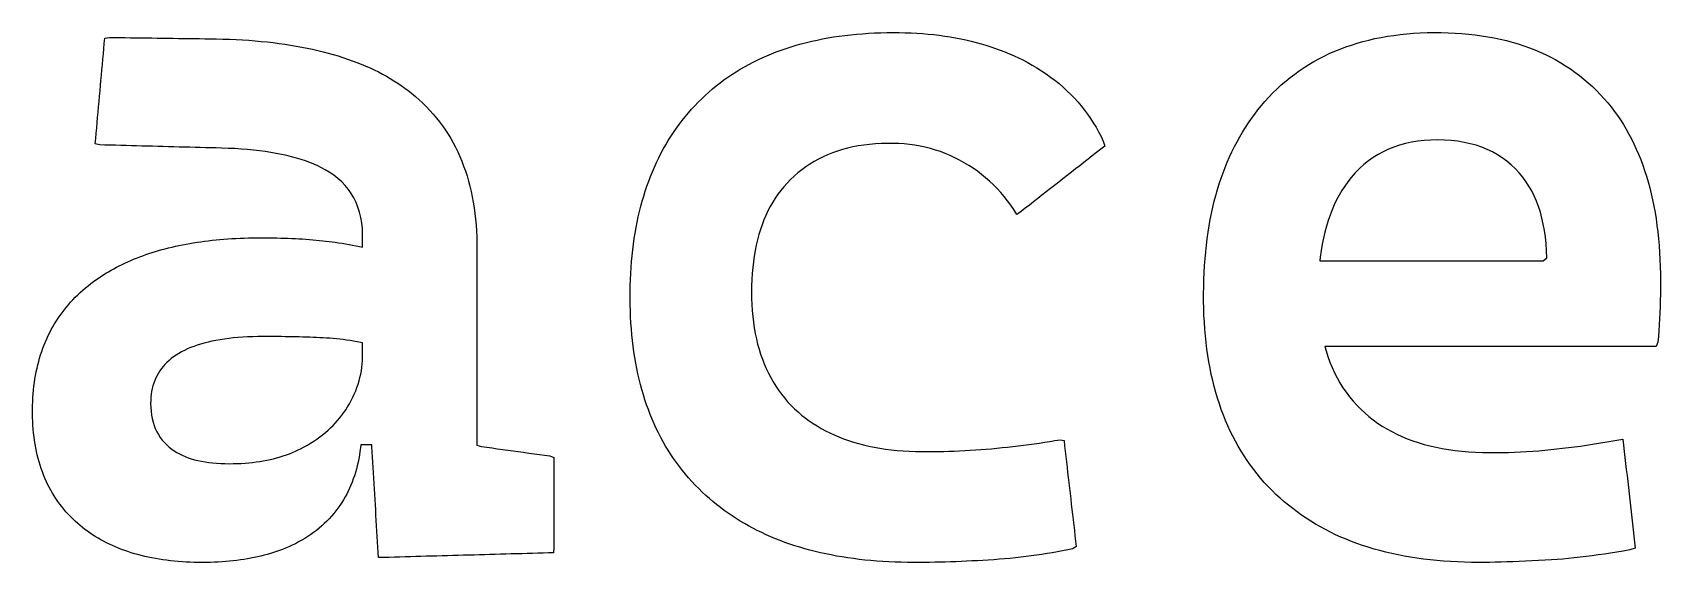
# Model space of a CAD drawing. Header units: millimetres. Extents: x 0 to 120, y 0 to 19.
# Drawn here: x 88.56 to 120, y 4.09 to 14.33 of the extents above; entities that cross this region are included whole.
import ezdxf

# ---------------------------------------------------------------- set-up
doc = ezdxf.new("R2010")
doc.units = ezdxf.units.MM
doc.layers.add('OUTLINE', color=7, linetype='Continuous')

msp = doc.modelspace()

# ---------------------------------------------------------------- linework, layer by layer
at = {"layer": 'OUTLINE'}
for points in [[(95.1204, 6.2344), (95.1142, 6.3367), (95.1124, 6.3658), (95.051, 6.3658), (94.983, 6.3658), (94.9151, 6.3658), (94.9001, 6.3658), (94.8938, 6.3078), (94.8844, 6.2365), (94.8735, 6.1663), (94.8612, 6.0972), (94.8474, 6.0294), (94.8321, 5.9627), (94.8154, 5.8971), (94.7971, 5.8327), (94.7775, 5.7695), (94.7563, 5.7074), (94.7337, 5.6465), (94.7096, 5.5868), (94.6841, 5.5282), (94.6571, 5.4708), (94.6286, 5.4146), (94.5987, 5.3595), (94.5673, 5.3055), (94.5344, 5.2528), (94.4981, 5.1982), (94.4593, 5.1435), (94.419, 5.0902), (94.3773, 5.0382), (94.3341, 4.9877), (94.2894, 4.9385), (94.2433, 4.8908), (94.1957, 4.8445), (94.1466, 4.7995), (94.0961, 4.756), (94.0441, 4.7138), (93.9906, 4.673), (93.9357, 4.6337), (93.8793, 4.5957), (93.8214, 4.5592), (93.762, 4.524), (93.7012, 4.4902), (93.639, 4.4579), (93.5752, 4.4269), (93.51, 4.3973), (93.4472, 4.3707), (93.3907, 4.3482), (93.3332, 4.3267), (93.2749, 4.3061), (93.2157, 4.2865), (93.1556, 4.2678), (93.0947, 4.2501), (93.0328, 4.2333), (92.9701, 4.2175), (92.9065, 4.2027), (92.8421, 4.1888), (92.7767, 4.1759), (92.7105, 4.1639), (92.6434, 4.1529), (92.5754, 4.1429), (92.5066, 4.1338), (92.4368, 4.1256), (92.3662, 4.1185), (92.2947, 4.1122), (92.2223, 4.107), (92.1491, 4.1027), (92.075, 4.0993), (92, 4.0969), (91.9241, 4.0955), (91.8473, 4.095), (91.766, 4.0955), (91.6857, 4.0971), (91.6064, 4.0997), (91.528, 4.1033), (91.4505, 4.108), (91.374, 4.1138), (91.2985, 4.1206), (91.224, 4.1284), (91.1504, 4.1373), (91.0777, 4.1472), (91.0061, 4.1581), (90.9354, 4.1701), (90.8656, 4.1832), (90.7968, 4.1973), (90.729, 4.2124), (90.6621, 4.2286), (90.5962, 4.2458), (90.5312, 4.264), (90.4672, 4.2833), (90.4042, 4.3037), (90.3421, 4.3251), (90.281, 4.3475), (90.2209, 4.371), (90.1617, 4.3955), (90.1035, 4.4211), (90.0462, 4.4477), (89.9899, 4.4753), (89.9346, 4.504), (89.8802, 4.5338), (89.8267, 4.5645), (89.7743, 4.5964), (89.7228, 4.6292), (89.6722, 4.6632), (89.6226, 4.6981), (89.574, 4.7341), (89.5264, 4.7712), (89.4797, 4.8092), (89.4339, 4.8484), (89.3864, 4.891), (89.3394, 4.9355), (89.2937, 4.9811), (89.2495, 5.0276), (89.2066, 5.0752), (89.1651, 5.1237), (89.125, 5.1733), (89.0862, 5.2239), (89.0488, 5.2755), (89.0129, 5.3282), (88.9783, 5.3818), (88.945, 5.4365), (88.9132, 5.4921), (88.8827, 5.5488), (88.8537, 5.6065), (88.826, 5.6653), (88.7997, 5.725), (88.7747, 5.7858), (88.7512, 5.8475), (88.729, 5.9103), (88.7082, 5.9741), (88.6888, 6.0389), (88.6708, 6.1048), (88.6542, 6.1716), (88.6389, 6.2395), (88.625, 6.3084), (88.6125, 6.3783), (88.6014, 6.4492), (88.5917, 6.5211), (88.5833, 6.594), (88.5763, 6.668), (88.5707, 6.7429), (88.5665, 6.8189), (88.5637, 6.8959), (88.5622, 6.974), (88.5622, 7.052), (88.5634, 7.1284), (88.566, 7.204), (88.5699, 7.2787), (88.575, 7.3526), (88.5815, 7.4256), (88.5894, 7.4977), (88.5985, 7.569), (88.6089, 7.6394), (88.6207, 7.709), (88.6338, 7.7777), (88.6481, 7.8456), (88.6638, 7.9126), (88.6808, 7.9787), (88.6991, 8.044), (88.7188, 8.1085), (88.7397, 8.172), (88.762, 8.2347), (88.7856, 8.2966), (88.8104, 8.3576), (88.8366, 8.4177), (88.8641, 8.477), (88.893, 8.5354), (88.9231, 8.593), (88.9546, 8.6497), (88.9873, 8.7055), (89.0214, 8.7605), (89.0568, 8.8147), (89.0935, 8.8679), (89.1315, 8.9204), (89.1708, 8.9719), (89.2115, 9.0226), (89.2534, 9.0725), (89.2967, 9.1215), (89.3413, 9.1696), (89.3872, 9.2169), (89.4344, 9.2633), (89.4829, 9.3088), (89.5327, 9.3535), (89.5839, 9.3974), (89.6363, 9.4403), (89.6901, 9.4825), (89.7401, 9.52), (89.7865, 9.5536), (89.8337, 9.5864), (89.8816, 9.6186), (89.9302, 9.6501), (89.9796, 9.6809), (90.0298, 9.7111), (90.0807, 9.7405), (90.1323, 9.7693), (90.1847, 9.7974), (90.2379, 9.8249), (90.2918, 9.8516), (90.3464, 9.8777), (90.4018, 9.9031), (90.4579, 9.9279), (90.5148, 9.9519), (90.5725, 9.9753), (90.6308, 9.998), (90.69, 10.02), (90.7499, 10.0414), (90.8105, 10.062), (90.8719, 10.082), (90.934, 10.1014), (90.9969, 10.12), (91.0606, 10.138), (91.125, 10.1553), (91.1901, 10.1719), (91.256, 10.1878), (91.3226, 10.2031), (91.39, 10.2177), (91.4581, 10.2316), (91.527, 10.2448), (91.5966, 10.2574), (91.667, 10.2692), (91.7381, 10.2804), (91.81, 10.291), (91.8827, 10.3008), (91.956, 10.31), (92.0302, 10.3185), (92.105, 10.3263), (92.1807, 10.3334), (92.257, 10.3399), (92.3342, 10.3457), (92.412, 10.3508), (92.4907, 10.3552), (92.57, 10.359), (92.6502, 10.3621), (92.731, 10.3645), (92.8127, 10.3662), (92.895, 10.3672), (92.9782, 10.3676), (93.0553, 10.3674), (93.1312, 10.3669), (93.2063, 10.3659), (93.2805, 10.3646), (93.3539, 10.3628), (93.4263, 10.3606), (93.4979, 10.3581), (93.5686, 10.3552), (93.6385, 10.3518), (93.7075, 10.3481), (93.7756, 10.344), (93.8429, 10.3395), (93.9092, 10.3345), (93.9748, 10.3292), (94.0394, 10.3235), (94.1032, 10.3174), (94.1661, 10.3109), (94.2281, 10.304), (94.2893, 10.2968), (94.3496, 10.2891), (94.409, 10.281), (94.4703, 10.2721), (94.5391, 10.2615), (94.6076, 10.2503), (94.6757, 10.2384), (94.7435, 10.226), (94.811, 10.2129), (94.8782, 10.1993), (94.937, 10.1867), (94.937, 10.2226), (94.937, 10.3251), (94.9365, 10.4332), (94.9309, 10.5465), (94.9191, 10.6556), (94.901, 10.7605), (94.8767, 10.8612), (94.8462, 10.9577), (94.8094, 11.0499), (94.7665, 11.1379), (94.7173, 11.2217), (94.6619, 11.3013), (94.6003, 11.3767), (94.5324, 11.4478), (94.4583, 11.5148), (94.378, 11.5775), (94.2915, 11.636), (94.2154, 11.6812), (94.1454, 11.7187), (94.0721, 11.7546), (93.9957, 11.7886), (93.9161, 11.821), (93.8333, 11.8515), (93.7473, 11.8803), (93.6581, 11.9074), (93.5656, 11.9327), (93.47, 11.9562), (93.3712, 11.978), (93.2692, 11.998), (93.164, 12.0163), (93.0555, 12.0328), (92.9439, 12.0475), (92.8291, 12.0605), (92.7111, 12.0718), (92.5898, 12.0813), (92.4654, 12.089), (92.3378, 12.095), (92.2119, 12.0991), (92.1095, 12.1018), (92.007, 12.1045), (91.9045, 12.1072), (91.8021, 12.1099), (91.6996, 12.1127), (91.5971, 12.1154), (91.4947, 12.1181), (91.3922, 12.1208), (91.2897, 12.1235), (91.1873, 12.1263), (91.0848, 12.129), (90.9824, 12.1317), (90.8799, 12.1344), (90.7774, 12.1371), (90.675, 12.1399), (90.5725, 12.1426), (90.47, 12.1453), (90.3676, 12.148), (90.2651, 12.1507), (90.1626, 12.1534), (90.0602, 12.1562), (89.9577, 12.1589), (89.8553, 12.1616), (89.7738, 12.183), (89.7829, 12.2851), (89.792, 12.3872), (89.8012, 12.4892), (89.8103, 12.5913), (89.8195, 12.6934), (89.8286, 12.7955), (89.8378, 12.8976), (89.8469, 12.9997), (89.8561, 13.1018), (89.8652, 13.2039), (89.8743, 13.306), (89.8835, 13.4081), (89.8926, 13.5102), (89.9018, 13.6122), (89.9109, 13.7143), (89.9201, 13.8164), (89.9292, 13.9185), (89.9384, 14.0206), (89.9475, 14.1227), (89.9566, 14.2248), (90.0459, 14.2381), (90.1484, 14.2367), (90.2508, 14.2354), (90.3533, 14.234), (90.4558, 14.2326), (90.5583, 14.2312), (90.6608, 14.2299), (90.7633, 14.2285), (90.8658, 14.2271), (90.9683, 14.2257), (91.0708, 14.2244), (91.1733, 14.223), (91.2757, 14.2216), (91.3782, 14.2202), (91.4807, 14.2189), (91.5832, 14.2175), (91.6857, 14.2161), (91.7882, 14.2147), (91.8907, 14.2133), (91.9932, 14.212), (92.11, 14.2102), (92.2389, 14.207), (92.3662, 14.2026), (92.4918, 14.197), (92.6157, 14.19), (92.7378, 14.1819), (92.8583, 14.1725), (92.9771, 14.1618), (93.0942, 14.1499), (93.2095, 14.1367), (93.3232, 14.1223), (93.4352, 14.1066), (93.5455, 14.0897), (93.6541, 14.0715), (93.761, 14.052), (93.8662, 14.0314), (93.9697, 14.0094), (94.0715, 13.9862), (94.1716, 13.9618), (94.27, 13.9361), (94.3667, 13.9091), (94.4617, 13.8809), (94.555, 13.8514), (94.6466, 13.8207), (94.7365, 13.7887), (94.8247, 13.7555), (94.9113, 13.7211), (94.9961, 13.6853), (95.0792, 13.6483), (95.1606, 13.6101), (95.2403, 13.5706), (95.3184, 13.5299), (95.3947, 13.4879), (95.4693, 13.4447), (95.5423, 13.4002), (95.6135, 13.3544), (95.683, 13.3074), (95.7509, 13.2591), (95.817, 13.2096), (95.8815, 13.1589), (95.9565, 13.0965), (96.0301, 13.0316), (96.1014, 12.9649), (96.1703, 12.8964), (96.2369, 12.8262), (96.3011, 12.7542), (96.363, 12.6804), (96.4225, 12.6049), (96.4796, 12.5277), (96.5344, 12.4487), (96.5868, 12.3679), (96.6369, 12.2854), (96.6846, 12.2011), (96.7299, 12.1151), (96.7729, 12.0273), (96.8135, 11.9377), (96.8517, 11.8464), (96.8876, 11.7533), (96.9212, 11.6585), (96.9523, 11.5619), (96.9811, 11.4636), (97.0076, 11.3635), (97.0317, 11.2616), (97.0534, 11.158), (97.0728, 11.0526), (97.0898, 10.9455), (97.1044, 10.8366), (97.1167, 10.726), (97.1267, 10.6136), (97.1342, 10.4994), (97.1394, 10.3835), (97.1423, 10.2658), (97.1429, 10.1515), (97.1429, 10.049), (97.1429, 9.9465), (97.1429, 9.844), (97.1429, 9.7415), (97.1429, 9.639), (97.1429, 9.5365), (97.1429, 9.434), (97.1429, 9.3315), (97.1429, 9.229), (97.1429, 9.1265), (97.1429, 9.024), (97.1429, 8.9215), (97.1429, 8.819), (97.1429, 8.7165), (97.1429, 8.614), (97.1429, 8.5115), (97.1429, 8.409), (97.1429, 8.3065), (97.1429, 8.204), (97.1429, 8.1015), (97.1429, 7.999), (97.1429, 7.8965), (97.1429, 7.794), (97.1429, 7.6915), (97.1429, 7.589), (97.1429, 7.4865), (97.1429, 7.384), (97.1429, 7.2815), (97.1429, 7.179), (97.1429, 7.0765), (97.1429, 6.974), (97.1429, 6.8715), (97.1429, 6.769), (97.1429, 6.6665), (97.1429, 6.564), (97.1429, 6.4615), (97.1429, 6.359), (97.2327, 6.3349), (97.3343, 6.3209), (97.4358, 6.3069), (97.5374, 6.293), (97.6389, 6.279), (97.7404, 6.2651), (97.842, 6.2511), (97.9435, 6.2371), (98.0451, 6.2232), (98.1466, 6.2092), (98.2482, 6.1952), (98.3497, 6.1813), (98.4512, 6.1673), (98.5528, 6.1533), (98.6318, 6.1197), (98.6318, 6.0172), (98.6318, 5.9147), (98.6318, 5.8122), (98.6318, 5.7097), (98.6318, 5.6072), (98.6318, 5.5047), (98.6318, 5.4022), (98.6318, 5.2997), (98.6318, 5.1972), (98.6318, 5.0947), (98.6318, 4.9922), (98.6318, 4.8897), (98.6318, 4.7872), (98.6318, 4.6847), (98.6318, 4.5822), (98.6318, 4.4797), (98.6318, 4.3772), (98.6253, 4.281), (98.5229, 4.2781), (98.4204, 4.2753), (98.3179, 4.2725), (98.2155, 4.2697), (98.113, 4.2669), (98.0106, 4.2641), (97.9081, 4.2613), (97.8056, 4.2585), (97.7032, 4.2557), (97.6007, 4.2528), (97.4983, 4.25), (97.3958, 4.2472), (97.2933, 4.2444), (97.1909, 4.2416), (97.0884, 4.2388), (96.986, 4.236), (96.8835, 4.2332), (96.781, 4.2303), (96.6786, 4.2275), (96.5761, 4.2247), (96.4737, 4.2219), (96.3712, 4.2191), (96.2687, 4.2163), (96.1663, 4.2135), (96.0638, 4.2107), (95.9613, 4.2079), (95.8589, 4.205), (95.7564, 4.2022), (95.654, 4.1994), (95.5515, 4.1966), (95.449, 4.1938), (95.3466, 4.191), (95.2441, 4.1882), (95.2379, 4.2905), (95.2317, 4.3928), (95.2256, 4.4951), (95.2194, 4.5974), (95.2132, 4.6997), (95.207, 4.802), (95.2008, 4.9044), (95.1946, 5.0067), (95.1884, 5.109), (95.1822, 5.2113), (95.1761, 5.3136), (95.1699, 5.4159), (95.1637, 5.5182), (95.1575, 5.6205), (95.1513, 5.7229), (95.1451, 5.8252), (95.1389, 5.9275), (95.1327, 6.0298), (95.1266, 6.1321)], [(105.7841, 4.0959), (105.6838, 4.0952), (105.584, 4.095), (105.4611, 4.0957), (105.3395, 4.0979), (105.2193, 4.1016), (105.1004, 4.1067), (104.9828, 4.1134), (104.8666, 4.1214), (104.7517, 4.131), (104.6381, 4.142), (104.5258, 4.1545), (104.4148, 4.1685), (104.3052, 4.1839), (104.1969, 4.2008), (104.0899, 4.2191), (103.9843, 4.239), (103.8799, 4.2603), (103.7769, 4.2831), (103.6753, 4.3073), (103.5749, 4.333), (103.4759, 4.3602), (103.3782, 4.3889), (103.2818, 4.419), (103.1867, 4.4506), (103.093, 4.4836), (103.0006, 4.5181), (102.9095, 4.5541), (102.8198, 4.5916), (102.7313, 4.6305), (102.6442, 4.671), (102.5585, 4.7128), (102.474, 4.7562), (102.3909, 4.801), (102.3091, 4.8473), (102.2286, 4.895), (102.1494, 4.9442), (102.0716, 4.9949), (101.9951, 5.0471), (101.9199, 5.1007), (101.8461, 5.1558), (101.7735, 5.2124), (101.7023, 5.2704), (101.6324, 5.3299), (101.5639, 5.3909), (101.4953, 5.4547), (101.4269, 5.5211), (101.3603, 5.589), (101.2954, 5.6582), (101.2323, 5.7288), (101.1708, 5.8009), (101.1111, 5.8743), (101.0531, 5.9491), (100.9968, 6.0253), (100.9422, 6.1029), (100.8893, 6.1819), (100.8382, 6.2623), (100.7888, 6.344), (100.7411, 6.4272), (100.6951, 6.5118), (100.6508, 6.5977), (100.6082, 6.6851), (100.5674, 6.7738), (100.5283, 6.8639), (100.4909, 6.9555), (100.4552, 7.0484), (100.4212, 7.1427), (100.389, 7.2384), (100.3585, 7.3355), (100.3296, 7.434), (100.3026, 7.5339), (100.2772, 7.6352), (100.2535, 7.7378), (100.2316, 7.8419), (100.2114, 7.9473), (100.1929, 8.0542), (100.1761, 8.1624), (100.161, 8.2721), (100.1477, 8.3831), (100.136, 8.4955), (100.1261, 8.6093), (100.1179, 8.7246), (100.1114, 8.8412), (100.1067, 8.9592), (100.1036, 9.0785), (100.1023, 9.1993), (100.1027, 9.3206), (100.1047, 9.4405), (100.1085, 9.559), (100.1139, 9.6762), (100.1209, 9.7921), (100.1296, 9.9065), (100.14, 10.0196), (100.1521, 10.1314), (100.1658, 10.2418), (100.1812, 10.3508), (100.1983, 10.4584), (100.217, 10.5647), (100.2374, 10.6696), (100.2595, 10.7732), (100.2833, 10.8754), (100.3087, 10.9762), (100.3357, 11.0757), (100.3645, 11.1738), (100.3949, 11.2705), (100.427, 11.3659), (100.4607, 11.4599), (100.4962, 11.5526), (100.5333, 11.6439), (100.572, 11.7338), (100.6124, 11.8224), (100.6545, 11.9096), (100.6983, 11.9954), (100.7437, 12.0799), (100.7908, 12.163), (100.8396, 12.2448), (100.89, 12.3252), (100.9422, 12.4042), (100.9959, 12.4819), (101.0514, 12.5582), (101.1085, 12.6331), (101.1673, 12.7067), (101.2277, 12.7789), (101.2898, 12.8497), (101.3536, 12.9192), (101.4191, 12.9873), (101.4857, 13.0535), (101.5536, 13.118), (101.623, 13.1808), (101.6938, 13.242), (101.766, 13.3015), (101.8397, 13.3593), (101.9147, 13.4155), (101.9912, 13.4699), (102.069, 13.5228), (102.1483, 13.5739), (102.229, 13.6234), (102.3111, 13.6712), (102.3947, 13.7173), (102.4796, 13.7618), (102.566, 13.8046), (102.6537, 13.8457), (102.7429, 13.8852), (102.8335, 13.923), (102.9255, 13.9591), (103.0189, 13.9936), (103.1138, 14.0264), (103.21, 14.0575), (103.3077, 14.0869), (103.4068, 14.1147), (103.5073, 14.1408), (103.6092, 14.1653), (103.7125, 14.188), (103.8172, 14.2091), (103.9234, 14.2286), (104.0309, 14.2464), (104.1399, 14.2624), (104.2503, 14.2769), (104.3621, 14.2896), (104.4753, 14.3007), (104.59, 14.3102), (104.706, 14.3179), (104.8235, 14.324), (104.9424, 14.3284), (105.0626, 14.3312), (105.1843, 14.3322), (105.3009, 14.3316), (105.4152, 14.3293), (105.5283, 14.3253), (105.64, 14.3195), (105.7504, 14.312), (105.8596, 14.3028), (105.9674, 14.2919), (106.0739, 14.2793), (106.1792, 14.2649), (106.2831, 14.2489), (106.3857, 14.2311), (106.4871, 14.2116), (106.5871, 14.1904), (106.6858, 14.1675), (106.7833, 14.1428), (106.8794, 14.1164), (106.9743, 14.0884), (107.0678, 14.0586), (107.1601, 14.027), (107.251, 13.9938), (107.3406, 13.9588), (107.429, 13.9222), (107.516, 13.8838), (107.6018, 13.8437), (107.6862, 13.8019), (107.7699, 13.758), (107.8656, 13.7048), (107.9587, 13.6497), (108.0493, 13.5926), (108.1373, 13.5335), (108.2228, 13.4725), (108.3056, 13.4096), (108.3859, 13.3447), (108.4636, 13.2778), (108.5388, 13.209), (108.6114, 13.1383), (108.6814, 13.0656), (108.7489, 12.9909), (108.8138, 12.9143), (108.8761, 12.8357), (108.9358, 12.7552), (108.993, 12.6728), (109.0476, 12.5883), (109.0997, 12.502), (109.1492, 12.4136), (109.1961, 12.3234), (109.2404, 12.2312), (109.2717, 12.1397), (109.1907, 12.0764), (109.1097, 12.0131), (109.0286, 11.9498), (108.9476, 11.8866), (108.8666, 11.8233), (108.7856, 11.76), (108.7046, 11.6967), (108.6236, 11.6334), (108.5426, 11.5701), (108.4616, 11.5068), (108.3805, 11.4435), (108.2995, 11.3802), (108.2185, 11.3169), (108.1375, 11.2536), (108.0565, 11.1903), (107.9755, 11.127), (107.8945, 11.0637), (107.8135, 11.0004), (107.7324, 10.9371), (107.6514, 10.8738), (107.5719, 10.8202), (107.5137, 10.9106), (107.4532, 10.998), (107.3905, 11.0824), (107.3257, 11.164), (107.2586, 11.2426), (107.1893, 11.3183), (107.1178, 11.391), (107.0441, 11.4608), (106.9681, 11.5277), (106.89, 11.5917), (106.8097, 11.6527), (106.7271, 11.7108), (106.6423, 11.7659), (106.5554, 11.8182), (106.4658, 11.8677), (106.3747, 11.9138), (106.2823, 11.9564), (106.1887, 11.9955), (106.0938, 12.031), (105.9977, 12.063), (105.9003, 12.0915), (105.8017, 12.1164), (105.7019, 12.1377), (105.6008, 12.1555), (105.4985, 12.1698), (105.395, 12.1805), (105.2902, 12.1877), (105.1841, 12.1913), (105.0713, 12.1914), (104.9538, 12.1882), (104.8389, 12.1816), (104.7265, 12.1716), (104.6165, 12.1584), (104.5091, 12.1418), (104.4042, 12.1218), (104.3018, 12.0985), (104.2019, 12.0719), (104.1045, 12.0419), (104.0096, 12.0086), (103.9172, 11.9719), (103.8273, 11.932), (103.7399, 11.8886), (103.655, 11.842), (103.5726, 11.792), (103.4928, 11.7386), (103.4154, 11.6819), (103.3405, 11.6219), (103.2682, 11.5585), (103.1983, 11.4918), (103.1323, 11.4232), (103.0713, 11.3542), (103.0132, 11.2827), (102.9579, 11.2087), (102.9054, 11.1321), (102.8558, 11.053), (102.8091, 10.9713), (102.7651, 10.8871), (102.7241, 10.8003), (102.6858, 10.711), (102.6505, 10.6191), (102.6179, 10.5247), (102.5882, 10.4278), (102.5614, 10.3283), (102.5374, 10.2263), (102.5162, 10.1217), (102.4979, 10.0146), (102.4824, 9.9049), (102.4698, 9.7927), (102.46, 9.6779), (102.453, 9.5606), (102.4489, 9.4408), (102.4477, 9.3185), (102.4493, 9.1974), (102.4537, 9.0788), (102.461, 8.9625), (102.4712, 8.8485), (102.4843, 8.737), (102.5002, 8.6277), (102.519, 8.5209), (102.5406, 8.4164), (102.5651, 8.3142), (102.5925, 8.2144), (102.6228, 8.117), (102.6559, 8.0219), (102.6918, 7.9292), (102.7307, 7.8388), (102.7724, 7.7508), (102.8169, 7.6652), (102.8643, 7.5819), (102.9146, 7.501), (102.9678, 7.4224), (103.0238, 7.3462), (103.0827, 7.2724), (103.1445, 7.2009), (103.2091, 7.1318), (103.2765, 7.065), (103.3453, 7.002), (103.4143, 6.9432), (103.4854, 6.8869), (103.5588, 6.8328), (103.6343, 6.7811), (103.7121, 6.7317), (103.7921, 6.6847), (103.8744, 6.64), (103.9588, 6.5977), (104.0455, 6.5577), (104.1343, 6.52), (104.2254, 6.4847), (104.3187, 6.4517), (104.4143, 6.4211), (104.512, 6.3928), (104.612, 6.3668), (104.7141, 6.3432), (104.8185, 6.3219), (104.9251, 6.303), (105.034, 6.2863), (105.145, 6.2721), (105.2583, 6.2602), (105.3737, 6.2506), (105.4914, 6.2433), (105.6113, 6.2384), (105.7335, 6.2359), (105.8489, 6.2355), (105.9519, 6.2362), (106.0548, 6.2376), (106.1576, 6.2398), (106.2604, 6.2427), (106.3631, 6.2464), (106.4658, 6.2508), (106.5685, 6.256), (106.671, 6.2619), (106.7736, 6.2686), (106.876, 6.276), (106.9784, 6.2842), (107.0808, 6.2931), (107.1836, 6.3028), (107.2877, 6.3133), (107.3914, 6.3243), (107.4947, 6.3359), (107.5977, 6.3481), (107.7002, 6.3608), (107.8024, 6.374), (107.9042, 6.3879), (108.0055, 6.4022), (108.1065, 6.4172), (108.2071, 6.4327), (108.3073, 6.4487), (108.4071, 6.4653), (108.4817, 6.4486), (108.4935, 6.3465), (108.5052, 6.2443), (108.5169, 6.1422), (108.5287, 6.0401), (108.5404, 5.9379), (108.5522, 5.8358), (108.5639, 5.7337), (108.5757, 5.6315), (108.5874, 5.5294), (108.5992, 5.4273), (108.6109, 5.3251), (108.6227, 5.223), (108.6344, 5.1209), (108.6462, 5.0187), (108.6579, 4.9166), (108.6696, 4.8145), (108.6814, 4.7123), (108.6931, 4.6102), (108.7049, 4.5081), (108.7166, 4.4059), (108.6527, 4.3593), (108.5541, 4.3387), (108.455, 4.319), (108.3554, 4.3002), (108.2554, 4.2824), (108.1549, 4.2655), (108.0539, 4.2496), (107.9524, 4.2346), (107.8505, 4.2205), (107.7481, 4.2074), (107.6453, 4.1953), (107.542, 4.184), (107.4382, 4.1737), (107.3339, 4.1644), (107.2292, 4.156), (107.1239, 4.1485), (107.0184, 4.1416), (106.9134, 4.1352), (106.8087, 4.1293), (106.7045, 4.1238), (106.6006, 4.1188), (106.4972, 4.1143), (106.3941, 4.1102), (106.2915, 4.1067), (106.1892, 4.1036), (106.0873, 4.1009), (105.9859, 4.0988), (105.8848, 4.0971)], [(113.566, 8.2644), (113.521, 8.2644), (113.544, 8.1815), (113.5794, 8.0707), (113.6184, 7.963), (113.6611, 7.8584), (113.7076, 7.7569), (113.7577, 7.6585), (113.8115, 7.5632), (113.869, 7.4709), (113.9302, 7.3817), (113.9951, 7.2956), (114.0637, 7.2126), (114.136, 7.1327), (114.212, 7.0558), (114.2904, 6.9832), (114.37, 6.9153), (114.4525, 6.8506), (114.5378, 6.789), (114.6261, 6.7306), (114.7172, 6.6753), (114.8111, 6.6232), (114.908, 6.5742), (115.0077, 6.5283), (115.1102, 6.4856), (115.2157, 6.4461), (115.324, 6.4097), (115.4352, 6.3764), (115.5492, 6.3463), (115.6662, 6.3193), (115.786, 6.2955), (115.9086, 6.2748), (116.0342, 6.2573), (116.1626, 6.2429), (116.2939, 6.2317), (116.428, 6.2236), (116.565, 6.2187), (116.7049, 6.2169), (116.8258, 6.2174), (116.9447, 6.219), (117.0632, 6.2219), (117.1813, 6.2259), (117.2991, 6.2311), (117.4164, 6.2375), (117.5334, 6.2451), (117.65, 6.2538), (117.7662, 6.2637), (117.882, 6.2748), (117.9973, 6.2871), (118.1117, 6.3002), (118.2264, 6.3141), (118.3415, 6.3289), (118.457, 6.3446), (118.5729, 6.3611), (118.6892, 6.3785), (118.8059, 6.3967), (118.9229, 6.4157), (119.0404, 6.4356), (119.1582, 6.4564), (119.2743, 6.4752), (119.2876, 6.3584), (119.3009, 6.2416), (119.3143, 6.1248), (119.3276, 6.0079), (119.3409, 5.8911), (119.3542, 5.7743), (119.3675, 5.6575), (119.3809, 5.5406), (119.3942, 5.4238), (119.4075, 5.307), (119.4208, 5.1902), (119.4341, 5.0733), (119.4474, 4.9565), (119.4608, 4.8397), (119.4741, 4.7229), (119.4874, 4.606), (119.5007, 4.4892), (119.514, 4.3724), (119.4079, 4.336), (119.2829, 4.3143), (119.1594, 4.2938), (119.0373, 4.2744), (118.9166, 4.2562), (118.7974, 4.2392), (118.6797, 4.2233), (118.5634, 4.2086), (118.4485, 4.1951), (118.335, 4.1828), (118.223, 4.1716), (118.1125, 4.1616), (118.0034, 4.1528), (117.8957, 4.1451), (117.7767, 4.1377), (117.6464, 4.1303), (117.5189, 4.1236), (117.394, 4.1176), (117.2718, 4.1123), (117.1522, 4.1077), (117.0354, 4.1038), (116.9212, 4.1006), (116.8097, 4.0982), (116.701, 4.0964), (116.5948, 4.0953), (116.4914, 4.095), (116.3517, 4.096), (116.2138, 4.0991), (116.0777, 4.1041), (115.9433, 4.1112), (115.8107, 4.1204), (115.6798, 4.1315), (115.5507, 4.1447), (115.4234, 4.1599), (115.2979, 4.1772), (115.1741, 4.1965), (115.0521, 4.2178), (114.9318, 4.2411), (114.8133, 4.2665), (114.6966, 4.2939), (114.5817, 4.3233), (114.4685, 4.3548), (114.357, 4.3883), (114.2474, 4.4238), (114.1395, 4.4613), (114.0334, 4.5009), (113.929, 4.5425), (113.8264, 4.5862), (113.7256, 4.6318), (113.6265, 4.6795), (113.5292, 4.7293), (113.4337, 4.781), (113.3399, 4.8348), (113.248, 4.8906), (113.1577, 4.9485), (113.0693, 5.0083), (112.9826, 5.0702), (112.8976, 5.1342), (112.8145, 5.2001), (112.7331, 5.2681), (112.6534, 5.3381), (112.5756, 5.4102), (112.4984, 5.4854), (112.4232, 5.5626), (112.3502, 5.6417), (112.2794, 5.7226), (112.2109, 5.8053), (112.1445, 5.8899), (112.0803, 5.9764), (112.0184, 6.0646), (111.9586, 6.1547), (111.901, 6.2467), (111.8457, 6.3405), (111.7925, 6.4361), (111.7415, 6.5336), (111.6928, 6.6329), (111.6462, 6.734), (111.6019, 6.837), (111.5597, 6.9418), (111.5198, 7.0485), (111.482, 7.157), (111.4465, 7.2674), (111.4132, 7.3796), (111.382, 7.4936), (111.3531, 7.6095), (111.3264, 7.7272), (111.3018, 7.8467), (111.2795, 7.9681), (111.2594, 8.0913), (111.2415, 8.2164), (111.2257, 8.3433), (111.2122, 8.4721), (111.2009, 8.6026), (111.1918, 8.7351), (111.1849, 8.8693), (111.1802, 9.0055), (111.1777, 9.1434), (111.1774, 9.2834), (111.1791, 9.4231), (111.1828, 9.5609), (111.1886, 9.6969), (111.1963, 9.8311), (111.2061, 9.9634), (111.2179, 10.0939), (111.2316, 10.2225), (111.2474, 10.3493), (111.2652, 10.4743), (111.285, 10.5974), (111.3068, 10.7187), (111.3306, 10.8381), (111.3564, 10.9557), (111.3842, 11.0715), (111.414, 11.1854), (111.4458, 11.2975), (111.4797, 11.4078), (111.5155, 11.5162), (111.5534, 11.6227), (111.5932, 11.7275), (111.6351, 11.8303), (111.6789, 11.9314), (111.7248, 12.0306), (111.7727, 12.1279), (111.8226, 12.2235), (111.8745, 12.3172), (111.9284, 12.409), (111.9843, 12.499), (112.0422, 12.5872), (112.1021, 12.6735), (112.164, 12.758), (112.2279, 12.8406), (112.2939, 12.9214), (112.3625, 13.0011), (112.4386, 13.0848), (112.5166, 13.1657), (112.5966, 13.2439), (112.6786, 13.3194), (112.7625, 13.3922), (112.8484, 13.4623), (112.9362, 13.5296), (113.0259, 13.5943), (113.1176, 13.6562), (113.2113, 13.7154), (113.3069, 13.7719), (113.4044, 13.8257), (113.504, 13.8768), (113.6054, 13.9252), (113.7088, 13.9708), (113.8142, 14.0137), (113.9215, 14.054), (114.0308, 14.0915), (114.142, 14.1263), (114.2551, 14.1583), (114.3702, 14.1877), (114.4873, 14.2144), (114.6063, 14.2383), (114.7273, 14.2595), (114.8502, 14.278), (114.9751, 14.2938), (115.1019, 14.3069), (115.2306, 14.3173), (115.3614, 14.3249), (115.494, 14.3299), (115.6286, 14.3321), (115.7653, 14.3316), (115.9005, 14.3284), (116.0336, 14.3225), (116.1647, 14.3138), (116.2936, 14.3024), (116.4205, 14.2883), (116.5454, 14.2714), (116.6681, 14.2519), (116.7888, 14.2296), (116.9074, 14.2045), (117.0239, 14.1768), (117.1384, 14.1463), (117.2507, 14.1131), (117.361, 14.0772), (117.4692, 14.0385), (117.5754, 13.9971), (117.6795, 13.953), (117.7814, 13.9062), (117.8814, 13.8566), (117.9792, 13.8043), (118.075, 13.7493), (118.1686, 13.6916), (118.2603, 13.6311), (118.3498, 13.5679), (118.4373, 13.502), (118.5226, 13.4334), (118.6059, 13.362), (118.6872, 13.2879), (118.7663, 13.2111), (118.8434, 13.1315), (118.9145, 13.0536), (118.9815, 12.9757), (119.0464, 12.8957), (119.1091, 12.8136), (119.1697, 12.7295), (119.2281, 12.6432), (119.2844, 12.5549), (119.3386, 12.4645), (119.3907, 12.372), (119.4406, 12.2774), (119.4884, 12.1807), (119.5341, 12.0819), (119.5776, 11.981), (119.619, 11.8781), (119.6582, 11.773), (119.6953, 11.6659), (119.7303, 11.5566), (119.7632, 11.4453), (119.7939, 11.3319), (119.8225, 11.2164), (119.8489, 11.0988), (119.8733, 10.9792), (119.8955, 10.8574), (119.9155, 10.7336), (119.9334, 10.6076), (119.9492, 10.4796), (119.9629, 10.3495), (119.9744, 10.2173), (119.9838, 10.083), (119.991, 9.9466), (119.9962, 9.8081), (119.9991, 9.6676), (120, 9.5268), (119.9994, 9.4025), (119.9979, 9.2796), (119.9954, 9.1582), (119.992, 9.0381), (119.9876, 8.9195), (119.9823, 8.8024), (119.9761, 8.6866), (119.9688, 8.5723), (119.9607, 8.4593), (119.9515, 8.3478), (119.9155, 8.2644), (119.7979, 8.2644), (119.6803, 8.2644), (119.5627, 8.2644), (119.4451, 8.2644), (119.3275, 8.2644), (119.21, 8.2644), (119.0924, 8.2644), (118.9748, 8.2644), (118.8572, 8.2644), (118.7396, 8.2644), (118.622, 8.2644), (118.5045, 8.2644), (118.3869, 8.2644), (118.2693, 8.2644), (118.1517, 8.2644), (118.0341, 8.2644), (117.9165, 8.2644), (117.799, 8.2644), (117.6814, 8.2644), (117.5638, 8.2644), (117.4462, 8.2644), (117.3286, 8.2644), (117.211, 8.2644), (117.0935, 8.2644), (116.9759, 8.2644), (116.8583, 8.2644), (116.7407, 8.2644), (116.6231, 8.2644), (116.5056, 8.2644), (116.388, 8.2644), (116.2704, 8.2644), (116.1528, 8.2644), (116.0352, 8.2644), (115.9176, 8.2644), (115.8001, 8.2644), (115.6825, 8.2644), (115.5649, 8.2644), (115.4473, 8.2644), (115.3297, 8.2644), (115.2121, 8.2644), (115.0946, 8.2644), (114.977, 8.2644), (114.8594, 8.2644), (114.7418, 8.2644), (114.6242, 8.2644), (114.5066, 8.2644), (114.3891, 8.2644), (114.2715, 8.2644), (114.1539, 8.2644), (114.0363, 8.2644), (113.9187, 8.2644), (113.8012, 8.2644), (113.6836, 8.2644)], [(113.431, 9.9958), (113.4229, 9.921), (113.5023, 9.921), (113.6199, 9.921), (113.7374, 9.921), (113.855, 9.921), (113.9726, 9.921), (114.0902, 9.921), (114.2078, 9.921), (114.3254, 9.921), (114.4429, 9.921), (114.5605, 9.921), (114.6781, 9.921), (114.7957, 9.921), (114.9133, 9.921), (115.0309, 9.921), (115.1484, 9.921), (115.266, 9.921), (115.3836, 9.921), (115.5012, 9.921), (115.6188, 9.921), (115.7363, 9.921), (115.8539, 9.921), (115.9715, 9.921), (116.0891, 9.921), (116.2067, 9.921), (116.3243, 9.921), (116.4418, 9.921), (116.5594, 9.921), (116.677, 9.921), (116.7946, 9.921), (116.9122, 9.921), (117.0298, 9.921), (117.1473, 9.921), (117.2649, 9.921), (117.3825, 9.921), (117.5001, 9.921), (117.6177, 9.921), (117.7353, 9.921), (117.8032, 9.9802), (117.7991, 10.1186), (117.7905, 10.2528), (117.7775, 10.3828), (117.7601, 10.5087), (117.7382, 10.6305), (117.7118, 10.7481), (117.681, 10.8615), (117.6458, 10.9708), (117.6061, 11.0759), (117.5619, 11.1769), (117.5133, 11.2737), (117.4603, 11.3664), (117.4028, 11.4549), (117.3408, 11.5393), (117.2744, 11.6195), (117.2002, 11.699), (117.1194, 11.7757), (117.0345, 11.8466), (116.9455, 11.912), (116.8524, 11.9717), (116.7552, 12.0257), (116.6539, 12.074), (116.5485, 12.1167), (116.4391, 12.1537), (116.3255, 12.1851), (116.2079, 12.2108), (116.0861, 12.2308), (115.9603, 12.2452), (115.8303, 12.2539), (115.6963, 12.257), (115.565, 12.2544), (115.4374, 12.2461), (115.3134, 12.2321), (115.193, 12.2124), (115.0762, 12.1871), (114.963, 12.1561), (114.8535, 12.1194), (114.7475, 12.077), (114.6451, 12.029), (114.5463, 11.9752), (114.4511, 11.9158), (114.3596, 11.8507), (114.2716, 11.7799), (114.1872, 11.7035), (114.1064, 11.6214), (114.0293, 11.5335), (113.9623, 11.4489), (113.9037, 11.367), (113.8483, 11.2818), (113.796, 11.1932), (113.747, 11.1012), (113.7011, 11.0059), (113.6584, 10.9071), (113.6188, 10.805), (113.5825, 10.6996), (113.5493, 10.5907), (113.5193, 10.4785), (113.4924, 10.3629), (113.4688, 10.2439), (113.4483, 10.1216)], [(94.937, 8.3398), (94.8989, 8.3469), (94.83, 8.359), (94.7617, 8.3702), (94.694, 8.3807), (94.6269, 8.3903), (94.5604, 8.399), (94.4945, 8.407), (94.4292, 8.4141), (94.3645, 8.4204), (94.3004, 8.4259), (94.2369, 8.4305), (94.174, 8.4343), (94.111, 8.4373), (94.0457, 8.4401), (93.98, 8.4427), (93.9139, 8.4451), (93.8475, 8.4473), (93.7808, 8.4494), (93.7137, 8.4512), (93.6462, 8.4529), (93.5783, 8.4544), (93.5101, 8.4557), (93.4415, 8.4569), (93.3726, 8.4578), (93.3033, 8.4586), (93.2336, 8.4592), (93.1636, 8.4596), (93.0932, 8.4598), (93.0151, 8.4599), (92.9128, 8.4588), (92.8131, 8.4563), (92.7158, 8.4523), (92.6209, 8.4469), (92.5285, 8.4401), (92.4386, 8.4318), (92.3512, 8.422), (92.2662, 8.4108), (92.1837, 8.3981), (92.1036, 8.384), (92.026, 8.3685), (91.9509, 8.3515), (91.8782, 8.333), (91.808, 8.3131), (91.7403, 8.2917), (91.675, 8.2689), (91.6122, 8.2446), (91.5518, 8.2189), (91.4939, 8.1917), (91.4385, 8.1631), (91.3855, 8.133), (91.335, 8.1015), (91.287, 8.0685), (91.2414, 8.0341), (91.1983, 7.9982), (91.1576, 7.9609), (91.1195, 7.9221), (91.0837, 7.8819), (91.0505, 7.8402), (91.0197, 7.7971), (90.9913, 7.7525), (90.9655, 7.7064), (90.9421, 7.6589), (90.9211, 7.61), (90.9026, 7.5596), (90.8866, 7.5078), (90.8731, 7.4545), (90.862, 7.3997), (90.8534, 7.3435), (90.8472, 7.2859), (90.8435, 7.2268), (90.8423, 7.1663), (90.8441, 7.0892), (90.8496, 7.0147), (90.8588, 6.9427), (90.8717, 6.8733), (90.8882, 6.8065), (90.9085, 6.7422), (90.9324, 6.6806), (90.96, 6.6215), (90.9913, 6.5649), (91.0263, 6.511), (91.065, 6.4596), (91.1073, 6.4108), (91.1533, 6.3645), (91.203, 6.3209), (91.2516, 6.2832), (91.2984, 6.251), (91.3475, 6.2207), (91.399, 6.1924), (91.4527, 6.166), (91.5087, 6.1417), (91.5671, 6.1193), (91.6278, 6.0988), (91.6907, 6.0804), (91.756, 6.0639), (91.8236, 6.0494), (91.8936, 6.0368), (91.9658, 6.0262), (92.0403, 6.0176), (92.1172, 6.011), (92.1964, 6.0064), (92.2778, 6.0037), (92.3608, 6.003), (92.4385, 6.0038), (92.5152, 6.0059), (92.5906, 6.0094), (92.6649, 6.0142), (92.738, 6.0203), (92.8099, 6.0277), (92.8806, 6.0364), (92.9502, 6.0464), (93.0186, 6.0577), (93.0858, 6.0704), (93.1518, 6.0843), (93.2167, 6.0996), (93.2804, 6.1162), (93.3429, 6.1341), (93.4043, 6.1533), (93.4644, 6.1738), (93.5234, 6.1956), (93.5812, 6.2188), (93.6379, 6.2432), (93.6934, 6.269), (93.7477, 6.2961), (93.8052, 6.3268), (93.8697, 6.3634), (93.9323, 6.4011), (93.993, 6.4399), (94.0518, 6.4799), (94.1088, 6.5209), (94.1638, 6.563), (94.217, 6.6062), (94.2682, 6.6505), (94.3176, 6.6959), (94.3651, 6.7424), (94.4106, 6.79), (94.4543, 6.8387), (94.4961, 6.8885), (94.536, 6.9395), (94.574, 6.9915), (94.6102, 7.0446), (94.6444, 7.0988), (94.6804, 7.1603), (94.7146, 7.223), (94.7463, 7.286), (94.7756, 7.3492), (94.8024, 7.4128), (94.8268, 7.4766), (94.8488, 7.5407), (94.8683, 7.605), (94.8854, 7.6696), (94.9001, 7.7345), (94.9123, 7.7997), (94.922, 7.8652), (94.9294, 7.9309), (94.9343, 7.9969), (94.9367, 8.0632), (94.937, 8.1304), (94.937, 8.1983), (94.937, 8.2663), (94.937, 8.2751), (94.937, 8.3343)]]:
    msp.add_lwpolyline(points, close=True, dxfattribs=at)

doc.saveas('drawing.dxf')
